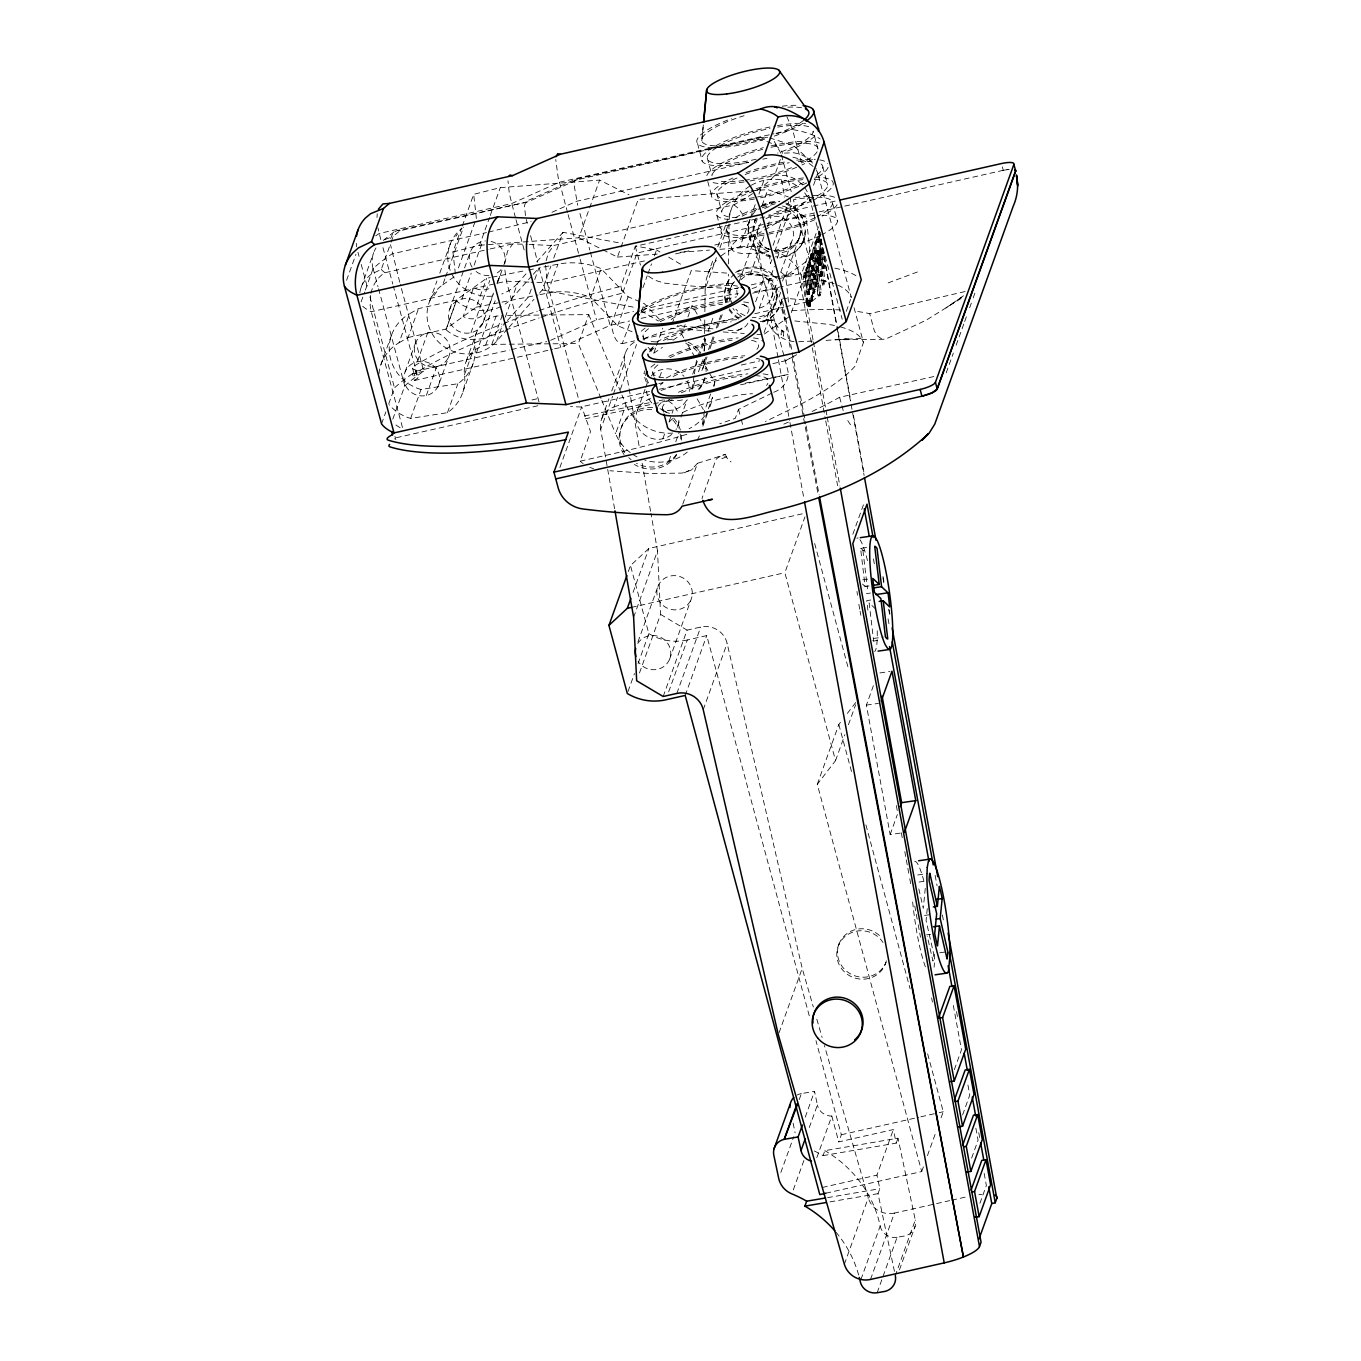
<?xml version="1.0" encoding="UTF-8"?>
<svg xmlns="http://www.w3.org/2000/svg" width="1361" height="1361" viewBox="0 0 1361 1361"><rect width="100%" height="100%" fill="white"/><g stroke="black" fill="none" stroke-linecap="round" stroke-linejoin="round"><path stroke-width="0.75" stroke-dasharray="5 3.75" d="M809.404 293.415L806.631 270.737L807.992 266.994L806.58 267.198L805.219 270.941L807.839 294.571L804.47 273.034L805.882 272.829L809.183 294.401L809.404 293.415L807.396 293.823M820.632 263.966L818.573 250.509L820.411 265.344L820.632 263.966L818.131 263.336L817.263 250.662L818.999 265.548L818.335 264.204M804.47 273.034L803.16 276.674L806.052 298.28C809.404 320.618 809.642 289.502 813.112 296.817L811.7 297.021L811.343 294.844M810.646 301.444L812.262 300.9L812.755 294.639M810.441 259.73L811.854 259.526L811.479 257.28L810.067 257.484L810.441 259.73L811.207 252.908L812.959 252.891L817.91 283.479L816.702 286.865L815.29 287.069L812.959 269.376C810.782 265.293 814.065 263.353 814.252 268.372L812.84 268.576M805.882 272.829L804.572 276.47L807.464 298.076C811.717 320.09 809.166 292.53 812.058 301.24M810.356 259.424L811.905 259.373L812.959 252.891M704.369 351.002L704.76 319.954M704.862 311.686L705.151 288.906L716.396 257.671M726.706 302.159A21.606 20.67 19.8 0 0 728.135 294.98L728.39 274.276M728.526 263.932L729.037 222.541M816.804 242.768L816.43 239.808L817.672 236.372L819.084 236.168L818.216 242.564L816.736 242.751L815.766 240.965L815.052 242.36L815.426 256.021L818.403 274.429L819.832 276.759L820.428 271.128L821.891 270.958L823.813 285.095L822.401 285.3L820.479 271.162M818.216 242.564C812.347 233.497 820.989 294.367 821.891 270.958M820.309 232.748L818.897 232.952L821.449 251.989C824.596 286.882 826.484 252.925 823.15 252.585L820.258 252.959C824.732 242.717 824.068 291.696 820.258 252.959M545.591 265.276L547.258 282.884L579.633 402.924M806.58 267.198L809.948 289.281L807.311 265.14L808.604 261.55L810.016 261.346L814.303 293.483L813.112 296.817M813.487 265.089L815.851 289.212L814.593 292.683L813.18 292.887L814.439 289.417L811.922 265.276M807.992 266.994L811.275 289.076L808.723 264.953L810.016 261.346M785.739 203.027C805.44 209.169 813.18 239.723 794.654 251.598A28.819 27.56 19.8 0 1 775.464 256.804M377.014 217.522L377.218 213.728M802.735 242.496L805.44 230.962M702.004 138.55L703.382 124.242L701.817 140.778M925.259 888.376L923.285 908.365L918.539 887.678M927.266 908.587L926.075 920.58L933.663 953.67A46.818 6.652 81.8 0 1 932.948 961.036L927.249 936.215M504.761 263.575L507.551 251.173L512.842 243.84L527.132 244.419M370.617 295.439L370.158 305.681L371.247 311.72L402.907 429.089M694.093 375.925L691.966 389.892L695.437 380.246M694.399 373.935L696.543 359.967L684.855 339.774M703.909 350.985L705.73 339.008M714.219 386.116L714.797 382.407L702.378 360.971L698.21 372.54M546.135 260.768L548.381 252.874L553.672 245.524L733.885 204.831A206.719 50.289 -15.1 0 0 753.79 192.786M390.624 238.651L393.023 232.697L397.395 230.485L527.966 201.819L577.353 179.754L760.833 137.461L767.672 137.291M370.907 293.432C372.812 285.112 377.456 277.083 384.993 272.71L488.106 249.42M823.83 252.517L821.687 252.823L823.541 251.666M346.596 280.281L355.953 254.269M361.141 287.494L373.68 252.653M361.141 301.819L364.663 292.037M365.36 290.08L373.101 268.559A241.288 58.693 -15.1 0 1 392.087 253.861L486.387 232.595M359.797 292.836A28.717 27.832 -8.1 0 1 366.926 278.035L371.094 274.276L381.284 269.41L390.369 244.18M391.066 242.241L393.159 236.406A212.486 51.684 -15.1 0 1 400.117 230.707L527.966 201.819M380.927 364.561L391.339 335.64M378.953 373.935A43.212 41.323 19.8 0 1 399.045 342.751L409.457 313.83L418.525 308.607L455.918 300.237L486.626 278.273L490.351 277.542M399.045 342.751L408.113 337.528L418.525 308.607M381.539 423.883L385.861 411.89M388.736 403.877L394.503 387.885A252.091 61.313 -15.1 0 1 410.086 375.347L416.262 371.111L509.422 350.066M429.77 300.934L436.915 281.046M439.79 273.102L450.525 243.279M405.119 371.842L415.53 342.921M392.785 419.188L404.761 385.929A241.288 58.693 -15.1 0 1 423.73 371.247L400.27 284.228M455.357 273.85L452.941 251.972L461.532 228.104M462.247 226.13L473.696 194.317L500.287 187.631L599.623 180.077L629.02 194.827M507.687 328.784L496.629 341.203A39.622 37.887 19.8 0 1 437.834 341.305A39.622 37.887 19.8 0 1 442.733 284.823L444.877 278.869M445.591 276.878L463.489 227.168M417.283 361.754L427.694 332.816M458.436 267.879L476.333 218.185L473.696 194.317M449.759 309.117L470.515 251.462M410.631 418.422L421.042 389.501L457.874 383.717A43.212 41.323 19.8 0 0 474.887 345.762A28.819 27.56 19.8 0 1 496.119 316.143L502.243 315.446L491.831 344.367L485.707 345.065A28.819 27.56 19.8 0 0 464.475 374.683A43.212 41.323 19.8 0 1 447.463 412.655L410.631 418.422A43.212 41.323 19.8 0 1 389.025 404.625M452.941 251.972L479.531 245.286L489.552 217.454M490.266 215.463L500.287 187.631M426.316 395.49L436.728 366.568M461.923 299.029L471.229 273.17M474.104 265.225L482.679 241.356M438.48 385.401A17.999 17.217 19.8 0 0 419.12 361.431A17.999 17.217 19.8 0 0 407.79 389.025A17.999 17.217 19.8 0 0 438.48 385.401L448.892 356.463A17.999 17.217 19.8 0 0 429.532 332.509A17.999 17.217 19.8 0 0 418.201 360.104A17.999 17.217 19.8 0 0 448.892 356.463M408.113 337.528L445.506 329.158L476.214 307.195L486.626 278.273M470.957 332.764L489.773 280.485M447.463 412.655L457.874 383.717M466.228 361.226L476.639 332.305M493.448 293.057L489.109 305.732A17.999 17.217 19.8 0 1 465.071 317.453L463.182 316.518L473.594 287.596L475.482 288.532A17.999 17.217 19.8 0 0 491.678 287.443M496.918 283.411L499.691 275.688L499.521 276.793A17.999 17.217 19.8 0 1 495.88 283.973M464.475 374.683L474.887 345.762M483.121 322.659A17.999 17.217 19.8 0 0 463.761 298.705A17.999 17.217 19.8 0 0 452.43 326.3A17.999 17.217 19.8 0 0 483.121 322.659L493.158 294.81M497.326 283.224L502.583 268.593M476.384 353.009L495.2 300.73M462.893 391.968L473.305 363.047M485.707 345.065L496.119 316.143M496.629 341.203L501.801 326.844L506.02 322.115M505.271 317.198L517.384 283.547L527.064 272.676M531.266 289.161L528.493 296.885L507.415 320.533M534.754 279.515L538.905 267.947L557.925 264.204A72.031 68.884 19.8 0 1 601.12 268.661L628.101 296.749L644.297 303.605L661.344 321.349M539.517 293.074L542.273 289.978L550.865 266.11M553.723 258.165L563.029 232.323L621.211 243.279M539.909 294.622L547.513 293.125L557.925 264.204M479.531 245.286L578.867 237.75L588.888 209.917M589.602 207.927L599.623 180.077M632.082 331.761L617.673 325.687L590.708 297.583L601.12 268.661M601.001 398.433L578.34 343.55L588.752 314.612L504.353 315.412M602.753 249.726L617.452 257.093L620.327 249.131M621.041 247.158L638.207 199.438L749.009 191.016M541.083 317.266A266.501 64.818 -15.1 0 1 622.675 293.074L620.854 286.337L635.281 246.273L811.122 206.549M559.898 467.452L581.742 406.769L590.504 431.641L580.211 461.141A28.819 27.56 19.8 0 0 583.137 463.625M617.673 325.687L628.101 296.749M629.531 324.122L622.181 343.67C613.93 342.581 613.13 331.318 611.123 325.143L637.084 253.027L817.076 212.367M642.936 287.715L647.224 275.79M647.938 273.799L651.528 263.864M654.386 255.902L656.529 249.948L635.757 246.035M601.902 418.303L608.928 398.79M611.752 390.981L625.805 351.938M641.524 311.312L644.297 303.605M614.594 508.742L600.694 429.413L612.637 396.221M613.352 394.282L624.597 363.047A21.606 20.67 19.8 0 1 635.281 341.73M600.694 429.413A21.606 20.67 19.8 0 1 614.032 406.973L617.554 397.208M620.361 389.399L636.523 344.503M630.245 452.601A45.372 43.399 19.8 0 1 615.563 433.717L625.992 404.778L621.943 394.979M621.279 427.66L621.994 425.67M648.091 347.327L653.773 353.231L655.849 347.446M656.546 345.524L662.79 328.171M637.424 410.427L645.063 389.212M645.76 387.273L647.836 381.488M671.96 324.275L691.286 270.584L727.114 273.119M659.66 377.082L662.433 369.375M672.946 340.199L681.674 334.279L685.144 324.633M687.917 316.926L692.086 305.34L697.393 314.527M707.941 274.139L713.572 258.522M717.791 246.8L725.515 225.331M726.213 223.374L731.844 207.757M719.901 247.923L728.339 224.497M662.858 438.786L665.631 431.08M669.119 421.434L673.27 409.865M697.921 356.106L704.181 338.753M692.698 374.207L698.329 358.589M699.027 356.633L705.355 339.059M708.162 331.25L713.793 315.633M721.126 255.919A46.955 44.896 19.8 0 1 740.01 246.783L749.843 219.444M750.54 217.488L755.474 203.827M758.979 194.062L763.895 180.401C775.175 178.036 787.526 179.227 797.138 186.015M726.519 284.789L726.876 283.803M677.455 426.673L680.245 418.967M680.942 417.044L687.186 399.675M628.323 571.518L630.483 565.547L648.857 548.483L802.258 513.829M705.644 357.45L704.232 361.363A21.606 20.67 19.8 0 1 700.422 372.812M708.452 349.641L713.368 335.98M716.192 328.171L721.806 312.554M725.328 302.788L728.135 294.98M730.823 287.664L731.538 285.691M754.726 221.299L755.44 219.308A23.766 22.729 19.8 0 0 768.88 249.267M668.829 461.056L670.905 455.272M675.771 441.781L679.241 432.135M702.803 368.525L707.022 356.82M709.83 349.011L714.049 337.29M717.57 327.525L722.487 313.864M719.884 249.318L747.053 247.26L757.788 217.437M762.092 205.494L767.825 189.587L788.393 196.954M757.209 190.421A206.719 50.289 -15.1 0 0 774.528 175.654L781.877 155.239M738.819 282.459L758.877 226.794M703.314 382.492L704.028 380.519M769.492 203.214L769.85 202.228M633.052 592.358L648.857 548.483M750.285 274.344L763.878 236.576M767.451 226.641L771.041 216.688M710.629 393.992L704.369 411.345L702.123 426.112L707.669 410.699M713.402 386.269L714.797 382.407M708.366 408.759L712.535 397.191A45.372 43.399 19.8 0 1 709.796 406.956M633.631 617.282L657.516 550.916L650.932 513.335M702.854 426.231L708.4 410.801M773.082 245.354L788.836 201.615M682.746 504.25L697.495 463.284A262.962 63.967 -15.1 0 0 725.481 454.319A14.41 3.505 -15.1 0 0 715.886 459.814L702.14 498.007A14.41 3.505 -15.1 0 0 702.089 498.602M755.644 301.768L763.368 280.315L779.547 276.691M771.857 259.611L770.428 263.575L769.509 255.29L747.053 247.26M774.715 251.649L791.183 205.919L790.265 197.634M637.952 641.933L658.061 586.081M759.302 308.096L774.341 266.348M777.199 258.386L780.074 250.441M628.016 691.473L634.481 673.525M638.071 663.556L648.84 633.631L630.483 565.547M771.483 297.991L777.199 282.084M780.789 272.149L792.238 240.336M813.538 185.232L817.825 173.357A28.751 27.832 1.5 0 0 815.868 168.22M777.846 287.698L766.855 318.253A14.41 3.505 -15.1 0 0 773.831 320.022A14.035 11.211 54.8 0 0 778.169 327.355M639.483 672.963L660.561 614.389L657.516 550.916M756.92 334.33L763.249 334.772L779.002 291.033M782.575 281.098L784.004 277.117L810.782 258.488L806.341 218.304L791.183 205.919M774.902 305.476L775.617 303.486M798.805 239.094L799.519 237.12M788.478 302.091L785.586 275.96L806.341 218.304M771.891 393.142L738.513 409.389L735.297 418.337A262.962 63.967 -15.1 0 1 719.748 423.764M780.67 292.326L778.73 297.685L784.736 319.954L786.029 316.381M813.027 339.757L801.136 274.99L818.471 226.828M813.18 292.887L808.893 260.751L810.067 257.484M812.517 250.696L813.81 247.073L815.222 246.868L821.278 292.139L819.968 295.762L818.556 295.966L812.517 250.696L813.929 250.492L815.222 246.868M820.173 250.985L820.887 252.312L818.897 232.952M810.782 258.488L790.026 316.143L763.249 334.772M814.593 292.683L810.305 260.546L811.479 257.28M669.578 659.268L691.116 599.435A17.829 17.047 19.8 0 0 671.909 575.754A17.829 17.047 19.8 0 0 660.748 603.093A17.829 17.047 19.8 0 0 691.116 599.435M663.181 696.492L687.084 630.126L700.711 627.047A21.606 20.67 19.8 0 1 727.131 643.328L802.207 968.386L813.317 1006.97M668.659 691.83L687.322 639.976L706.733 635.587L809.897 1018.147M811.7 297.021L812.891 293.687L808.604 261.55M815.29 287.069L816.498 283.683L811.309 252.908M818.556 295.966L819.866 292.343L813.81 247.073M822.401 285.3L823.711 281.642L817.672 236.372M676.825 693.429L700.711 627.047M823.813 285.095L825.123 281.438L819.084 236.168M685.195 695.437L706.733 635.587M846.304 311.346L850.574 299.454M703.229 709.693L727.131 643.328M854.062 307.722L863.452 342.564L854.895 366.33A235.521 57.298 -15.1 0 1 797.682 405.833L765.409 421.502M825.906 1193.206L921.703 1171.566L817.28 784.327L835.535 760.612L784.855 572.726L804.963 516.874M852.837 534.227L863.486 504.659M946.235 372.778L953.329 353.077M956.154 345.201L963.962 323.544M964.677 321.57L966.803 315.667M969.627 307.79L972.469 299.913M973.183 297.94L976.007 290.063M817.28 784.327L838.818 724.494L842.476 719.748M835.535 760.612L844.858 734.685M848.447 724.698L855.627 704.76M900.25 833.119L890.162 834.565L866.396 705.117L873.575 685.178M779.019 1032.812L802.207 968.386M838.478 945.521L839.193 943.547M890.162 834.565L897.341 814.627M799.247 1099.552L801.391 1093.598L814.524 1091.369L817.4 1104.996L808.128 1130.753M780.857 1172.45L793.701 1136.775M805.253 1117.126L814.524 1091.369M793.293 1189.922L803.994 1160.201M885.228 964.405L885.943 962.431A25.213 24.107 19.8 0 1 849.91 973.557A25.213 24.107 19.8 0 1 843.157 937.117A25.213 24.107 19.8 0 1 881.299 937.389M816.821 1157.65L831.809 1116.054A13.899 13.287 19.8 0 1 817.4 1104.996M814.32 1150.998A115.243 110.207 19.8 0 1 823.082 1155.608L824.868 1150.657L898.005 1138.187L915.29 1220.034L895.317 1275.512M823.082 1155.608L896.236 1143.138L893.36 1129.562L838.767 1141.896L841.336 1134.751L815.971 1040.655M844.364 1264.25L868.267 1197.884L824.426 1045.554M894.449 1271.412L878.032 1193.665L879.818 1188.714L876.96 1175.121L893.36 1129.562M896.236 1143.138L898.005 1138.187M860.935 1279.51L880.193 1226.023A115.243 110.207 19.8 0 0 824.868 1150.657M870.513 1279.459L894.415 1213.076L949.672 1200.64M954.316 1069.695L961.478 1049.807L952.836 1002.768M877.13 1292.746L897.103 1237.268L904.895 1235.924A14.41 13.78 19.8 0 0 915.29 1220.034M921.703 1171.566L923.864 1165.594M927.453 1155.608L936.079 1131.689M941.097 1117.721L943.258 1111.733L927.232 1052.308M899.434 1269.864L915.136 1226.261M962.618 1114.897L969.781 1095.01L967.858 1084.581M971.635 1158.109L978.083 1140.212L975.769 1127.691M979.937 1203.328L986.368 1185.431L984.071 1172.893M821.585 250.781L821.687 252.823M801.187 245.048L803.245 241.543M697.495 463.284L691.048 470.191L682.065 473.084L650.218 473.543L609.881 470.77M747.904 323.238C743.991 330.57 734.617 331.523 727.301 330.008M434.074 295.524L436.796 291.594M455.884 236.338L457.551 233.939M776.28 312.111L780.448 305L782.031 298.62L805.746 423.9M847.342 713.419L857.073 700.779M536.744 261.822L563.029 232.323M531.879 275.841L512.212 297.923A39.622 37.887 19.8 0 1 505.101 304.098M533.291 274.259L538.905 267.947M509.082 327.235L533.971 299.284M762.704 321.979A28.819 27.56 19.8 0 0 770.751 317.964L775.532 313.523L781.418 301.836L790.571 349.811M383.275 240.421L394.996 231.132M423.73 371.247L412.536 373.765L414.356 380.519L418.082 377.848L393.346 286.116M442.733 284.823L455.578 275.841M963.486 295.779L946.065 307.858L963.146 296.103M375.704 235.861L379.158 233.497L511.651 203.572L559.388 182.221L773.933 133.769M671.16 319.563L692.086 305.34M653.773 353.231L662.484 347.31M961.121 298.45L926.16 320.209L885.313 339.246L835.076 339.808L862.619 338.396M772.861 363.608L785.263 360.801L795.556 355.289M785.263 360.801L796.661 354.728M384.857 239.587L393.159 236.406M737.832 330.264L745.352 326.504M773.746 392.24C782.677 389.229 790.129 379.838 787.764 370.141L752.055 236.627L746.713 221.877M684.175 472.845L692.987 468.779M488.429 232.119L531.062 221.639M551.954 212.299L576.656 201.258L748.346 162.469M550.661 340.318L596.492 319.835L633.631 311.448M554.556 348.841L560.732 347.446L610.119 325.364L629.633 320.958M785.858 306.684L812.789 300.611L816.464 297.719L817.621 294.35L817.144 288.515L793.412 199.778A54.746 13.321 -15.1 0 1 813.674 197.294M823.099 252.619L820.564 234.653M726.485 456.939L721.738 458.708L725.923 455.663L726.485 456.939A14.137 13.253 -65.2 0 0 731.078 461.923M888.138 282.901L918.335 271.639M643.821 338.532L683.086 324.718M614.032 406.973L649.367 394.554M661.14 390.42L688.632 380.757M965.051 291.543L869.696 313.676A262.962 63.967 -15.1 0 0 856.971 311.448M812.058 411.464A262.962 63.967 -15.1 0 0 839.618 397.259L934.514 376.419M776.008 133.293L792.51 129.567A252.091 61.313 -15.1 0 1 820.105 138.907M760.833 137.461L575.329 179.329L525.941 201.411L524.461 205.851L525.482 215.65M762.823 159.203L766.958 158.267M490.164 248.961L512.842 243.84M813.18 206.089L838.019 200.475M819.152 211.891L1003.261 170.312A14.41 3.505 -15.1 0 1 1009.233 169.325M644.485 260.921L547.258 282.884L530.943 282.203M675.515 253.912L692.068 250.169M714.814 245.031L752.055 236.627A235.521 57.298 -15.1 0 0 809.268 197.124A28.751 26.914 32.7 0 0 790.979 177.168L785.586 175.603L774.528 175.654M641.882 309.576L738.836 287.681M751.221 284.891L775.974 279.294M778.033 278.835L827.556 267.641M640.776 312.86L666.192 307.127A262.962 63.967 -15.1 0 1 738.223 293.687M641.116 318.372L736.522 296.817M752.667 293.176L814.644 279.175L826.348 281.302A235.521 57.298 -15.1 0 1 834.055 283.615M511.481 349.59L546.68 341.645M414.356 380.519L515.377 357.688M517.435 357.228L552.498 349.318M622.181 343.67L634.6 340.862M642.902 338.991L744.416 316.058M754.777 313.711L783.783 307.161M531.947 399.947L538.088 398.552M537.85 405.765L393.533 438.361L394.503 438.922M658.792 383.666L662.926 382.73M741.32 365.02L759.88 360.835M649.571 391.458L580.739 407.007L570.531 406.582M659.234 389.263L756.342 367.334M580.211 461.141L613.437 453.638A262.962 63.967 -15.1 0 0 687.696 434.04M631.453 607.38L784.855 572.726M841.336 1134.751L918.794 1117.262M920.836 1116.803L937.134 1113.111M939.175 1112.652L943.258 1111.733M822.367 1187.455L876.96 1175.121M951.73 1200.181L968.096 1196.506M649.826 250.152L653.28 249.369M781.571 276.232L793.701 273.51A14.41 3.505 -15.1 0 0 782.762 277.916M585.145 418.848L672.164 399.794M740.554 384.84L788.206 374.411L744.501 383.326M752.055 288.498L752.463 288.413A17.285 16.536 19.8 0 0 763.368 280.315M1003.023 170.363L1009.096 169.376M740.01 246.783L757.567 246.12L771.976 249.778M584.226 416.024L650.83 402.431M659.166 400.729L663.317 399.896M492.223 277.168L526.52 270.397M528.595 269.988L534.788 268.763M476.214 307.195L538.003 294.997M801.391 1093.598L800.625 1093.751A14.41 13.78 19.8 0 0 797.189 1095.01M812.789 300.611L782.864 298.11M827.573 1197.629L879.818 1188.714M829.972 1201.865L878.032 1193.665M784.412 153.112L793.82 152.755L799.315 154.031A28.751 27.832 1.5 0 1 812.908 163.541M818.573 233.888L819.985 233.684M816.43 239.808L817.842 239.604M815.579 241.067L817.178 240.761M815.375 241.322L817.383 240.88M816.209 241.441L817.621 241.237M815.205 241.765L816.617 241.56M816.464 241.986L817.876 241.782M815.052 242.36L816.464 242.156M816.787 242.445L818.199 242.241M814.933 243.109L816.345 242.904M814.865 244.027L816.277 243.823M814.831 245.984L816.243 245.78M814.865 248.195L816.277 247.991M814.984 250.645L816.396 250.441M817.093 250.883L818.778 250.543M817.042 251.173L818.897 250.73M817.621 251.258L819.033 251.053M816.991 251.666L818.403 251.462M820.105 251.173L821.704 250.917M817.757 251.683L819.169 251.479M820.904 251.377L822.316 251.173L820.496 237.58M816.957 252.278L819.305 251.989M820.105 251.615L822.129 251.87M811.683 253.299L813.095 253.095M811.819 253.554L813.232 253.35M818.029 252.755L819.441 252.551M820.156 252.261L823.677 251.938M811.922 253.758L813.334 253.571M815.171 253.248L816.583 253.044M816.94 252.976L818.352 252.772M822.35 252.414L823.762 252.21M810.663 254.388L813.436 253.826M812.126 254.32L813.538 254.116M816.957 253.758L819.56 253.163M812.228 254.677L813.64 254.473M822.503 253.197L823.915 252.993M810.578 255.222L811.99 255.017M812.33 255.051L813.742 254.847M817.008 254.609L819.747 254.184M822.571 253.605L823.966 253.401M822.605 253.963L824.017 253.758M810.527 256.174L811.939 255.97M812.619 256.242L814.031 256.038M818.488 255.392L819.9 255.188M815.426 256.021L816.838 255.817M810.475 257.212L811.888 257.008M817.093 256.055L818.505 255.851M818.641 256.395L820.054 256.191M812.908 257.535L814.32 257.331M810.475 258.352L811.888 258.148M817.246 257.62L820.173 257.195M813.112 258.641L814.524 258.437M815.698 258.59L817.11 258.386M818.863 258.369L820.275 258.165M817.451 259.219L818.863 259.015M808.893 260.751L810.305 260.546M813.402 260.342L814.814 260.138M818.982 259.526L820.394 259.322M821.602 259.611L823.014 259.407M820.496 260.427L817.689 260.853M816.005 261.244L817.417 261.04M813.623 261.788L815.035 261.584M819.152 261.686L820.564 261.482M817.961 262.452L819.373 262.248M818.029 262.86L820.615 262.469M818.131 263.336L820.632 262.945M807.311 265.14L808.723 264.953M816.362 263.915L817.774 263.711M818.233 263.796L820.632 263.405M819.22 263.881L820.632 263.677M811.888 265.429L813.572 265.259M818.437 264.578L819.849 264.374M812.262 265.718L813.674 265.514M818.539 264.902L820.615 264.459M811.768 266.075L813.18 265.871M818.641 265.157L820.564 264.851M812.432 266.348L813.844 266.144M818.744 265.361L820.496 265.157M818.999 265.548L820.411 265.344M811.734 267.028L813.146 266.824M812.585 267.045L813.997 266.841M816.77 266.569L818.182 266.365M812.67 267.522L814.082 267.317M822.861 265.854L824.766 265.82M822.946 266.212L824.358 266.007M811.768 268.202L813.18 267.998M823.031 266.518L824.783 266.144M823.099 266.739L824.783 266.416M823.252 266.96L824.664 266.756M811.854 269.563L814.354 269.172L816.702 286.865M805.219 270.941L806.631 270.737M817.263 269.512L818.676 269.308M812.007 271.043L813.419 270.839M817.621 271.332L819.033 271.128M820.547 271.485L821.959 271.281M820.411 272.319L821.806 272.115M817.995 272.983L819.407 272.778M820.36 273.391L821.772 273.187M803.16 276.674L804.572 276.47M818.403 274.429L819.815 274.224M820.309 274.344L821.721 274.139M820.224 275.211L821.636 275.007M818.795 275.602L820.207 275.398M820.105 275.96L821.517 275.756M819.169 276.47L821.398 276.249M819.407 276.759L821.244 276.555M823.711 281.642L825.123 281.438M809.931 284.789L811.343 284.585M816.498 283.683L817.91 283.479M810.033 285.708L811.445 285.504M809.166 286.627L810.578 286.422M810.101 286.576L811.513 286.371M809.234 287.035L810.646 286.831M809.302 287.426L811.547 287.171M809.387 287.869L810.799 287.664M809.472 288.277L811.547 287.886M809.574 288.634L810.986 288.43M810.118 288.685L811.53 288.481M809.676 288.94L811.496 288.77M807.719 289.655L809.132 289.451M809.863 289.281L811.445 288.974M814.439 289.417L815.851 289.212M807.856 290.778L809.268 290.574M806.954 291.611L808.366 291.424M807.039 292.156L809.37 291.645M807.192 292.972L809.421 292.598M807.294 293.415L808.706 293.21M807.498 294.163L809.353 294.027M819.866 292.343L821.278 292.139M807.685 294.571L809.319 294.231M812.891 293.687L814.303 293.483M811.411 295.133L812.823 294.929M811.292 295.609L812.704 295.405M811.292 296.222L812.704 296.017M811.292 296.817L812.704 296.613M806.052 298.28L807.464 298.076M811.275 297.396L812.687 297.191M806.12 298.825L807.532 298.62M811.258 297.94L812.67 297.736M806.205 299.352L807.617 299.148M809.251 298.825L810.765 298.705M811.224 298.774L812.636 298.569M806.29 299.896L807.702 299.692M811.173 299.522L812.585 299.318M806.375 300.424L807.788 300.22M809.268 299.947L811.122 299.862M811.088 300.152L812.5 299.947M806.478 300.951L807.89 300.747M809.268 300.934L810.68 300.73M810.986 300.696L812.398 300.492M810.067 300.9L811.462 300.696M806.665 301.904L808.077 301.7M810.373 301.376L812.262 300.9M809.268 301.887L810.68 301.683M806.852 302.822L808.264 302.618M809.234 302.788L810.646 302.584M807.056 303.656L808.468 303.452M809.2 303.639L810.612 303.435M807.26 304.422L808.672 304.218M809.132 304.728L810.544 304.524M807.464 305.085L808.876 304.881M807.668 305.647L810.424 305.391M807.873 306.106L809.285 305.902M808.06 306.446L810.254 306.021M808.383 306.735L810.05 306.412M856.818 538.156L858.23 537.952M869.135 585.945L865.103 586.523L860.577 548.347L866.634 547.462M860.577 548.347A46.818 6.652 81.8 0 1 862.942 550.593L866.974 550.014M862.738 579.854L868.777 578.969M866.413 593.634L870.445 593.056M870.802 600.014L866.77 600.609L868.199 612.654M873.303 638.496L883.391 637.033M872.775 640.657A46.818 6.652 81.8 0 0 873.66 641.031L879.699 640.163M879.904 672.929L889.992 671.466M866.396 705.117L878.491 703.382M917.705 874.987L927.794 873.524M918.998 882.064L927.062 880.89M924.578 915.443L930.618 914.575M926.637 934.854L930.669 934.275M939.719 952.785L945.759 951.917M751.102 190.863L767.825 189.587M617.452 257.093L657.176 254.082M680.16 252.329L709.438 250.118M798.669 341.73L813.453 341.016M826.11 340.386L849.366 338.787L844.671 338.889M491.831 344.367L550.899 343.806M553.008 343.789L578.34 343.55M529.174 244.504L553.672 245.524M528.902 282.118L506.445 281.183L371.247 311.72A241.288 58.693 -15.1 0 1 361.992 305.544M416.262 371.111L415.513 371.06A14.41 3.505 -15.1 0 0 414.067 369.426A14.41 3.505 -15.1 0 1 415.309 365.309A266.501 64.818 -15.1 0 1 501.937 324.122M503.757 330.876A266.501 64.818 -15.1 0 0 417.129 372.046A14.41 3.505 -15.1 0 0 415.888 376.163A14.41 3.505 -15.1 0 1 417.334 377.814L418.082 377.848M737.645 273.85L779.785 276.827M670.531 328.256L710.561 331.063M723.201 331.965L744.28 333.445M397.395 230.485L400.117 230.707M712.96 328.852L677.387 325.721M794.824 320.958L827.08 324.207A235.521 57.298 -15.1 0 1 834.905 325.568M793.973 341.526C781.316 340.675 770.564 330.995 766.889 319.086M826.348 281.302L814.644 279.175M542.273 289.978L635.774 307.603M769.594 137.869L793.395 145.474L809.046 159.543M737.73 271.86A28.819 27.56 19.8 0 1 761.837 269.41L773.184 275.688L777.454 280.298M773.95 250.424C785.45 255.051 796.593 263.013 801.136 274.99M577.353 179.754L574.58 180.094L573.849 183.786L577.762 205.324M578.867 237.75L600.916 248.808M881.469 338.753L877.675 336.082L874.647 331.472A11.773 11.228 22.3 0 1 874.051 329.787L869.696 313.676M660.561 614.389L687.084 630.126M656.529 249.948L660 252.006M668.693 257.178L682.593 265.429M640.98 310.699L658.367 321.026M733.885 204.831L738.479 208.403L743.463 215.48M648.585 276.164L654.369 280.043L664.338 283.105A720.275 688.802 19.8 0 0 737.866 288.651M781.044 272.251L785.586 275.96M862.551 584.09L865.103 586.523M875.531 608.945L869.135 602.855L873.66 641.031M500.984 306.497A39.622 37.887 19.8 0 1 456.394 300.815L445.983 329.736A39.622 37.887 19.8 0 0 501.801 326.844M804.657 192.837L811.445 202.551M456.394 300.815L445.983 329.736M774.273 141.425L780.823 153.215M850.489 424.785L845.879 417.742M698.448 316.347L706.954 331.029M681.674 334.279L683.783 337.936M697.138 398.824L703.348 409.559M778.101 327.44L773.831 320.022A262.962 63.967 -15.1 0 0 760.187 321.587M786.862 116.638L792.51 129.567L802.327 165.991M800.829 215.412L801.935 217.624M588.752 314.612L621.126 393.023M601.8 400.389L615.563 433.717M816.821 1019.168L822.095 1037.439M539.364 268.321L560.732 347.446M1002.359 166.927L1003.261 170.312M817.995 149.098L813.146 131.115A54.746 13.321 -15.1 0 1 777.624 153.078M822.844 167.097L827.692 185.079M832.541 203.061L837.406 221.06M809.268 197.124L842.187 319.206M839.618 397.259L843.956 413.37M814.661 543.515L848.805 670.139M707.21 157.859L712.058 175.841M716.907 193.823L721.772 211.823M726.621 229.805L731.469 247.787M697.53 143.517L702.378 161.5M707.771 181.489L712.075 197.481M716.924 215.463L721.772 233.446M838.818 724.494L852.088 773.66M865.902 824.885L910.101 988.801M738.513 409.389L740.707 417.487M741.252 419.511L743.429 427.609M635.281 246.273L639.483 261.907A28.819 27.56 19.8 0 0 640.572 265.123M643.004 336.184L644.093 340.182M652.719 372.148L653.79 376.146M662.416 408.13L663.487 412.128M831.809 1116.054L838.767 1141.896M579.956 213.456L589.823 250.084M590.368 252.125L610.119 325.364M567.571 212.588L558.129 177.219L555.73 159.509M568.115 214.613L579.582 257.11M580.126 259.134L596.492 319.835M530.569 235.623L537.731 262.248M515.462 217.743L509.32 193.585L507.993 180.86M516.006 219.767L524.189 250.118M538.99 401.92L506.445 281.183L504.625 268.219M399.726 282.203L390.539 244.759M380.791 239.57L377.967 227.968M382.968 247.668L392.802 284.092M415.445 370.192L417.334 377.814M412.57 368.202L414.39 374.955M373.101 268.559L378.018 286.763M378.562 288.787L404.761 385.929M357.943 252.295L359.032 256.344M361.209 264.442L367.759 288.719M369.937 296.817L394.503 387.885M394.911 436.303L395.83 439.671M781.452 155.001L791.234 191.629M526.299 219.478L527.268 223.323M793.089 1123.165L795.13 1132.828M806.137 425.993L819.169 494.894M792.153 358.147L803.279 416.551M803.67 418.627L818.386 495.795M819.696 231.557L837.73 329.804M838.121 331.88L850.778 400.866M853.466 415.496L864.201 474.019M883 576.418L884.157 582.695M889.141 609.864L889.907 614.049M819.237 231.013L836.505 325.041M836.879 327.133L850.693 402.346M851.067 404.438L864.116 475.482M882.915 577.864L884.055 584.124M888.665 609.201L889.805 615.461M888.07 618.847L889.209 625.107M935.143 875.361L937.066 885.79M942.424 914.983L943.956 923.319M873.439 558.895L874.579 565.155M956.545 1011.614L957.685 1017.875M978.746 1132.624L979.903 1138.885M813.419 341.849L826.842 414.969M827.216 417.061L839.873 486.013M781.469 179.737L784.668 197.209M794.654 251.598L811.922 345.66M812.296 347.753L825.344 418.831M825.736 420.923L837.627 485.724M896.338 805.576L897.494 811.854M901.339 832.762L902.479 839.022M904.793 851.578L905.933 857.838M906.324 859.931L907.464 866.208M907.855 868.301L909.386 876.654M909.777 878.747L910.917 885.024M914.762 905.916L915.919 912.193M916.293 914.286L917.824 922.639M918.216 924.731L919.373 931.009M919.747 933.102L920.512 937.287M931.639 997.902L932.421 1002.087M757.567 246.12L761.837 269.41M770.751 317.964L778.05 357.688M778.424 359.78L789.55 420.413M789.941 422.488L804.147 499.844M624.597 363.047L639.585 448.62M642.154 463.233L650.575 511.243M813.929 250.492L819.968 295.762M862.942 550.593L867.467 588.769M642.12 311.567A55.393 13.474 -15.1 0 1 688.207 291.662A55.393 13.474 -15.1 0 1 737.492 286.116M755.219 375.636A54.746 13.321 -15.1 0 1 766.532 385.418M669.493 413.234A54.746 13.321 -15.1 0 1 669.527 399.454M681.351 392.802A54.746 13.321 -15.1 0 1 741.898 376.146M669.085 422.097A54.746 13.321 -15.1 0 1 672.759 418.644M682.814 412.468A54.746 13.321 -15.1 0 1 752.514 393.686M643.685 307.892A60.496 14.716 -15.1 0 1 734.906 283.666M641.286 331.216A60.496 14.716 -15.1 0 1 645.216 328.052M659.03 320.345A60.496 14.716 -15.1 0 1 728.492 301.955M743.701 301.938A60.496 14.716 -15.1 0 1 749.401 303.095M666.261 378.001A60.496 14.716 -15.1 0 1 744.841 355.782M657.89 406.412A60.496 14.716 -15.1 0 1 664.627 399.998M678.441 392.291A60.496 14.716 -15.1 0 1 747.904 373.901M763.113 373.901A60.496 14.716 -15.1 0 1 768.812 375.041M660.374 385.01A54.746 13.321 -15.1 0 1 663.045 382.662M673.1 376.487A54.746 13.321 -15.1 0 1 742.8 357.705M756.427 358.317A54.746 13.321 -15.1 0 1 760.323 359.508M751.561 340.318A54.746 13.321 -15.1 0 1 756.835 349.437M663.641 377.78A54.746 13.321 -15.1 0 1 659.83 363.472M669.918 357.671A54.746 13.321 -15.1 0 1 732.201 340.182M656.546 342.036A60.496 14.716 -15.1 0 1 739.125 319.614M650.983 367.181A60.496 14.716 -15.1 0 1 654.913 364.033M668.744 356.327A60.496 14.716 -15.1 0 1 738.206 337.919M753.399 337.919A60.496 14.716 -15.1 0 1 763.487 341.764M741.864 304.354A54.746 13.321 -15.1 0 1 747.121 313.455M656.138 341.934A54.746 13.321 -15.1 0 1 650.082 341.271M644.808 339.28A54.746 13.321 -15.1 0 1 648.499 328.699M660.221 321.689A54.746 13.321 -15.1 0 1 722.504 304.201M649.673 350.151A54.746 13.321 -15.1 0 1 653.348 346.698M663.402 340.522A54.746 13.321 -15.1 0 1 731.231 321.842M804.334 119.751A55.393 13.474 -15.1 0 1 776.587 133.905M766.583 137.274A55.393 13.474 -15.1 0 1 702.922 142.667A55.393 13.474 -15.1 0 1 744.076 115.719M787.866 107.213A55.393 13.474 -15.1 0 1 801.68 107.791M817.059 197.243A54.746 13.321 -15.1 0 1 817.008 216.722M815.341 217.556A54.746 13.321 -15.1 0 1 765.835 233.207M763.946 233.531A54.746 13.321 -15.1 0 1 728.424 225.79M742.153 216.161A54.746 13.321 -15.1 0 1 760.272 208.505M762.143 207.842A54.746 13.321 -15.1 0 1 775.685 203.708M821.908 215.225A54.746 13.321 -15.1 0 1 821.857 234.704M820.19 235.538A54.746 13.321 -15.1 0 1 770.683 251.19M768.795 251.53A54.746 13.321 -15.1 0 1 731.503 248.297A54.746 13.321 -15.1 0 1 765.12 226.487M766.992 225.841A54.746 13.321 -15.1 0 1 818.522 215.276M802.769 123.426A60.496 14.716 -15.1 0 1 773.916 136.219M764.61 139.162A60.496 14.716 -15.1 0 1 699.231 145.015A60.496 14.716 -15.1 0 1 731.401 118.662M782.184 106.192A60.496 14.716 -15.1 0 1 799.094 105.341M814.882 136.083A60.496 14.716 -15.1 0 1 784.106 152.33M748.516 162.333A60.496 14.716 -15.1 0 1 703.229 155.358A60.496 14.716 -15.1 0 1 775.583 125.927M777.437 125.586A60.496 14.716 -15.1 0 1 805.593 123.409M814.933 177.236A60.496 14.716 -15.1 0 1 813.606 199.999M811.666 200.918A60.496 14.716 -15.1 0 1 768.744 215.089M729.309 219.512A60.496 14.716 -15.1 0 1 748.839 191.357M756.138 188.72A60.496 14.716 -15.1 0 1 803.517 177.934M837.066 204.779A60.496 14.716 -15.1 0 1 822.129 216.127M814.814 219.682A60.496 14.716 -15.1 0 1 766.039 234.653M764.167 235.011A60.496 14.716 -15.1 0 1 723.269 226.504M735.314 217.675A60.496 14.716 -15.1 0 1 761.003 206.702M762.823 206.089A60.496 14.716 -15.1 0 1 779.853 201.156M794.994 197.872A60.496 14.716 -15.1 0 1 837.389 199.421M814.576 179.312A54.746 13.321 -15.1 0 1 822.963 191.952A54.746 13.321 -15.1 0 1 774.698 212.214M737.254 217.641A54.746 13.321 -15.1 0 1 753.586 191.169M755.423 190.506A54.746 13.321 -15.1 0 1 805.134 179.499M821.057 163.983A54.746 13.321 -15.1 0 1 815.732 175.773M803.909 182.408A54.746 13.321 -15.1 0 1 756.138 197.226M754.249 197.566A54.746 13.321 -15.1 0 1 717.74 196.052A54.746 13.321 -15.1 0 1 737.662 177.679M745.147 174.531A54.746 13.321 -15.1 0 1 789.261 162.759M798.363 161.67A54.746 13.321 -15.1 0 1 815.766 161.993M812.466 159.407A60.496 14.716 -15.1 0 1 801.969 164.936M796.661 167.284A60.496 14.716 -15.1 0 1 745.964 181.676M744.161 181.949A60.496 14.716 -15.1 0 1 711.599 182.187M706.801 175.62A60.496 14.716 -15.1 0 1 763.368 147.686M771.024 145.831A60.496 14.716 -15.1 0 1 822.827 145.457M828.117 167.301A60.496 14.716 -15.1 0 1 814.15 179.227M806.818 182.935A60.496 14.716 -15.1 0 1 756.342 198.672M754.47 199.029A60.496 14.716 -15.1 0 1 712.603 198.077A60.496 14.716 -15.1 0 1 732.933 178.002M745.947 172.626A60.496 14.716 -15.1 0 1 787.134 161.568M796.729 160.156A60.496 14.716 -15.1 0 1 815.29 159.39M819.73 159.9A60.496 14.716 -15.1 0 1 827.675 163.456M756.189 159.22A54.746 13.321 -15.1 0 1 707.669 155.937A54.746 13.321 -15.1 0 1 770.071 128.461M777.692 127.066A54.746 13.321 -15.1 0 1 811.343 128.002M770.989 147.294A54.746 13.321 -15.1 0 1 815.035 145.304A54.746 13.321 -15.1 0 1 802.446 162.759M791.473 167.709A54.746 13.321 -15.1 0 1 745.641 180.179M743.804 180.452A54.746 13.321 -15.1 0 1 719.135 180.945M712.262 174.599A54.746 13.321 -15.1 0 1 763.096 149.217M501.052 269.597A17.999 17.217 19.8 0 1 494.366 274.293M488.956 275.5A17.999 17.217 19.8 0 1 475.823 271.298M472.097 267.147A17.999 17.217 19.8 0 1 485.452 240.965M491.049 241.441A17.999 17.217 19.8 0 1 503.876 265.004M740.945 279.856A17.999 17.217 19.8 0 1 770.598 283.513A17.999 17.217 19.8 0 1 756.546 308.488M748.261 307.161A17.999 17.217 19.8 0 1 741.388 302.346M737.458 295.099A17.999 17.217 19.8 0 1 737.288 287.018M765.903 218.713A17.999 17.217 19.8 0 1 792.885 229.686A17.999 17.217 19.8 0 1 774.494 250.815M769.016 249.488A17.999 17.217 19.8 0 1 761.701 222.2M517.384 283.547A39.622 37.887 19.8 0 1 501.767 294.01M491.814 296.171A39.622 37.887 19.8 0 1 450.95 272.217A39.622 37.887 19.8 0 1 462.06 228.206M678.901 420.379A21.606 20.67 19.8 0 1 675.992 429.566M671.722 434.465A21.606 20.67 19.8 0 1 638.479 427.813A21.606 20.67 19.8 0 1 652.021 398.297M668.319 400.934A21.606 20.67 19.8 0 1 678.254 413.897M686.403 400.644A21.606 20.67 19.8 0 1 660.017 408.742M651.783 402.958A21.606 20.67 19.8 0 1 646.458 391.049M651.239 375.976A21.606 20.67 19.8 0 1 683.937 376.282M687.56 381.846A21.606 20.67 19.8 0 1 689.329 391.441M699.384 435.877A45.372 43.399 19.8 0 1 696.611 441.321M687.305 452.073A45.372 43.399 19.8 0 1 644.706 460.035M637.135 456.939A45.372 43.399 19.8 0 1 632.899 454.489M704.76 415.768A45.372 43.399 19.8 0 1 689.057 428.715M672.844 433.104A45.372 43.399 19.8 0 1 625.992 404.778M421.042 389.501A43.212 41.323 19.8 0 1 389.671 354.626A43.212 41.323 19.8 0 1 409.457 313.83M547.513 293.125A72.031 68.884 19.8 0 1 590.708 297.583M737.849 277.1A23.766 22.729 19.8 0 1 775.923 287.698A23.766 22.729 19.8 0 1 752.225 317.351M744.994 315.633A23.766 22.729 19.8 0 1 735.927 309.304M731.929 303.18A23.766 22.729 19.8 0 1 733.154 282.51M740.095 276.998A23.766 22.729 19.8 0 1 774.528 287.988A23.766 22.729 19.8 0 1 758.877 318.831M740.928 315.973A23.766 22.729 19.8 0 1 732.967 308.369M729.989 301.734A23.766 22.729 19.8 0 1 734.566 281.608M782.014 298.978A28.819 27.56 19.8 0 1 760.85 321.57M739.125 318.1A28.819 27.56 19.8 0 1 729.462 308.879M725.855 300.849A28.819 27.56 19.8 0 1 731.401 276.436M735.655 272.489A28.819 27.56 19.8 0 1 776.45 278.529M738.768 319.086A28.819 27.56 19.8 0 1 729.105 309.883M725.498 301.836A28.819 27.56 19.8 0 1 734.157 274.378M676.604 454.999A30.98 29.619 19.8 0 1 634.447 464.526M624.053 454.625A30.98 29.619 19.8 0 1 623.372 423.509A30.98 29.619 19.8 0 1 651.766 409.593M672.997 420.09A30.98 29.619 19.8 0 1 678.203 428.069M680.177 434.04A30.98 29.619 19.8 0 1 680.806 440.266M676.468 454.319A30.98 29.619 19.8 0 1 636.574 463.335M631.181 459.763A30.98 29.619 19.8 0 1 628.799 457.602M624.767 452.635A30.98 29.619 19.8 0 1 625.397 419.596A30.98 29.619 19.8 0 1 657.261 408.368M661.905 409.848A30.98 29.619 19.8 0 1 668.949 413.795M673.712 418.099A30.98 29.619 19.8 0 1 680.517 430.535M681.368 435.163A30.98 29.619 19.8 0 1 680.823 444.435M782.524 206.038A23.766 22.729 19.8 0 1 800.914 231.965A23.766 22.729 19.8 0 1 776.11 250.985M764.695 208.641A23.766 22.729 19.8 0 1 771.483 205.953M778.118 207.433A23.766 22.729 19.8 0 1 800.37 232.153A23.766 22.729 19.8 0 1 775.396 252.959M768.165 251.241A23.766 22.729 19.8 0 1 756.342 218.1M805.185 234.585A28.819 27.56 19.8 0 1 779.615 257.824M770.666 257.076A28.819 27.56 19.8 0 1 750.047 219.41M752.004 215.548A28.819 27.56 19.8 0 1 756.597 209.951M761.275 206.464A28.819 27.56 19.8 0 1 773.643 202.585M786.148 204.286A28.819 27.56 19.8 0 1 803.67 221.384M771.006 256.089A28.819 27.56 19.8 0 1 749.894 219.767M754.93 211.057A28.819 27.56 19.8 0 1 756.954 208.965M761.633 205.477A28.819 27.56 19.8 0 1 779.428 201.666M705.049 377.592A30.98 29.619 19.8 0 1 695.811 391.696M648.551 382.934A30.98 29.619 19.8 0 1 645.948 377.15M645.505 375.653A30.98 29.619 19.8 0 1 644.655 371.026M649.554 351.87A30.98 29.619 19.8 0 1 653.637 347.157M667.485 339.91A30.98 29.619 19.8 0 1 675.481 339.161M687.985 342.138A30.98 29.619 19.8 0 1 700.337 352.244M704.147 359.185A30.98 29.619 19.8 0 1 706.087 371.468M704.709 378.069A30.98 29.619 19.8 0 1 699.435 389.195M682.422 399.896A30.98 29.619 19.8 0 1 668.03 399.794M646.373 382.084A30.98 29.619 19.8 0 1 643.94 373.016M650.745 351.393A30.98 29.619 19.8 0 1 654.097 348.11M685.791 343.465A30.98 29.619 19.8 0 1 697.615 351.733M702.82 359.712A30.98 29.619 19.8 0 1 705.27 368.78M886.351 960.798A25.213 24.107 19.8 0 1 850.353 976.177A25.213 24.107 19.8 0 1 843.293 938.154A25.213 24.107 19.8 0 1 882.966 942.458M894.415 1213.076A21.606 20.67 19.8 0 1 868.267 1197.884M729.258 218.764A46.955 44.896 19.8 0 1 749.69 186.202M751.34 185.232A46.955 44.896 19.8 0 1 763.895 180.401M978.899 1194.584A33.191 8.081 -15 0 1 981.876 1194.26M705.151 288.906A46.955 44.896 19.8 0 1 718.268 258.454M925.395 966.82A57.621 8.2 81.8 0 1 912.533 900.608M914.677 861.326A57.621 8.2 81.8 0 1 923.83 880.822M934.429 954.163A57.621 8.2 81.8 0 1 934.105 967.178M860.867 615.274A57.621 8.2 81.8 0 1 860.101 611.242M859.727 609.184A57.621 8.2 81.8 0 1 858.638 602.889M857.481 595.216A57.621 8.2 81.8 0 1 856.954 591.457M859.88 539.551A57.621 8.2 81.8 0 1 867.672 561.413M877.216 630.841A57.621 8.2 81.8 0 1 874.596 651.63M637.731 643.532A17.829 17.047 19.8 0 1 664.287 639.653A17.829 17.047 19.8 0 1 664.848 665.716A17.829 17.047 19.8 0 1 638.122 661.446M687.322 639.976A50.425 48.213 19.8 0 1 648.84 633.631M897.103 1237.268A14.41 13.78 19.8 0 1 880.193 1226.023M836.011 1232.232A115.243 110.207 19.8 0 1 858.74 1275.376M840.554 326.929A235.521 57.298 -15.1 0 1 863.452 342.564M593.515 468.575A28.819 27.56 19.8 0 1 589.84 467.384M754.657 291.492A262.962 63.967 -15.1 0 1 781.963 288.753M792 310.699A262.962 63.967 -15.1 0 1 842.289 310.053M788.376 422.165A262.962 63.967 -15.1 0 1 780.925 425.312M837.815 285.129A235.521 57.298 -15.1 0 1 851.288 297.464L817.825 173.357A235.521 57.298 -15.1 0 0 816.09 169.887M834.871 268.151A252.091 61.313 -15.1 0 1 857.209 276.504M356.667 246.783A37.342 34.569 37.8 0 1 356.259 243.279M400.134 427.694A241.288 58.693 -15.1 0 1 395.507 424.615M792.885 157.178A235.521 57.298 -15.1 0 1 814.848 168.271M373.067 268.559A28.717 26.591 37 0 1 376.01 247.906M757.567 139.043A206.719 50.289 -15.1 0 1 765.205 141M766.906 141.561A206.719 50.289 -15.1 0 1 782.541 153.385M384.993 272.71A212.486 51.684 -15.1 0 1 381.284 269.41M503.876 323.374A266.501 64.818 -15.1 0 1 537.289 311.193M539.262 310.512A266.501 64.818 -15.1 0 1 620.854 286.337M505.68 330.111A266.501 64.818 -15.1 0 1 539.109 317.93M781.401 330.094L781.146 334.959L782.609 330.774L781.401 330.094M783.817 331.318L783.392 336.167L782.609 330.774L783.817 331.318"/><path stroke-width="1.5" d="M637.816 316.858L642.528 267.845M637.611 319.103L642.392 269.376M703.586 122.201L706.733 89.537M703.603 122.133L706.597 91.051M933.357 906.902L937.389 906.324L939.362 886.334A46.818 6.652 81.8 0 1 942.169 898.549L940.196 918.539L947.783 951.628A46.818 6.652 81.8 0 1 947.052 958.995L939.464 925.905L933.425 926.773M939.464 925.905L937.491 945.895A46.818 6.652 81.8 0 1 934.701 933.697L936.674 913.707L929.087 880.601A46.818 6.652 81.8 0 1 929.801 873.235L937.389 906.324M1017.722 185.981L1016.48 175.569C1018.743 185.862 1017.467 196.562 1013.23 206.174L934.769 424.122L929.257 432.951L921.89 440.386L928.491 433.683C886.828 472.437 832.932 496.05 778.186 509.848L777.846 509.967C754.879 514.56 714.457 533.444 702.82 500.338M556.037 156.668L557.67 153.725L560.307 154.269L760.731 108.999C778.458 100.731 798.039 115.243 812.67 124.31A37.138 36.015 -11.7 0 1 824.154 142.207L861.258 279.822L846.253 321.536A252.091 61.313 -15.1 0 1 799.077 351.989L766.073 359.44M345.354 265.14L358.147 229.584M656.734 384.142L565.955 404.642L526.503 402.992L394.009 432.917L390.063 430.978A252.091 61.313 -15.1 0 1 381.539 423.883L344.435 286.269A37.342 36.169 -8.2 0 1 352.89 252.857L358.283 247.957L371.536 241.646L383.479 208.471A214.647 52.211 -15.1 0 1 389.586 203.384L512.553 175.62L560.307 154.269M708.435 499.844A14.41 3.505 -15.1 0 0 712.415 499.283L682.048 506.19A17.285 16.536 19.8 0 1 671.143 514.288L667.06 514.73A720.275 688.802 19.8 0 1 583.001 508.98A28.819 27.56 19.8 0 1 558.163 487.782L553.944 472.148L568.371 432.1A266.501 64.818 -15.1 0 1 388.344 440.215A14.41 3.505 -15.1 0 1 390.114 435.979A14.41 3.505 -15.1 0 0 393.091 433.342L394.009 432.917L356.905 295.32C352.227 277.066 357.807 254.643 374.751 244.606L497.718 216.824L537.187 218.475L737.628 173.204A214.647 52.211 -15.1 0 0 764.219 155.341L771.296 154.763A38.125 34.893 38.8 0 1 791.983 160.955L797.835 165.481A37.138 34.178 38.8 0 1 809.149 183.922L846.253 321.536M764.219 155.341L778.05 116.927L785.365 115.685A38.125 37.036 -13.9 0 1 806.631 120.227M825.906 1193.206L819.798 1194.601L685.195 695.437L665.784 699.809A50.425 48.213 19.8 0 1 627.302 693.481L608.928 625.38L626.894 575.516M608.928 625.38L627.319 608.316L630.909 598.347M824.154 142.207L809.132 183.922A252.091 61.313 -15.1 0 1 761.973 214.375L528.851 267.028L489.382 265.395L356.905 295.32L350.798 292.071A252.091 61.313 -15.1 0 1 344.435 286.269M555.764 478.902L921.941 396.187A14.41 3.505 -15.1 0 0 937.253 389.093L935.432 382.339L1013.894 164.392A14.41 3.505 -15.1 0 0 1001.441 163.558L840.077 200.016M937.253 389.093L1015.714 171.129L1013.894 164.392M881.23 701.085L891.999 671.177L915.766 800.625L904.282 832.524M774.052 1148.752L790.452 1103.176A14.41 13.78 19.8 0 1 793.684 1097.612M900.216 806.648L901.645 802.667L882.098 696.186M825.498 1197.986L806.682 1201.185A115.243 110.207 19.8 0 0 791.864 1193.886A21.606 20.67 19.8 0 1 778.713 1178.388L773.814 1155.217A14.41 13.78 19.8 0 1 784.225 1139.327L797.07 1103.652M784.225 1139.327L797.104 1105.489M811.462 1161.205A13.899 13.287 19.8 0 1 801 1150.572L798.107 1136.928L802.395 1125.037M801 1150.572L805.27 1138.681M834.752 1230.769A115.243 110.207 19.8 0 0 804.895 1206.135L806.682 1201.185M938.392 1018.215L949.842 986.402L954.078 985.789L965.715 1049.195L954.265 1081.025L950.029 1081.638M954.265 1081.025L942.612 1017.603L954.078 985.789M954.435 1099.79L965.17 1069.967L969.406 1069.355L974.017 1094.397L962.55 1126.227L958.314 1126.84M962.55 1126.227L957.957 1101.168L969.406 1069.355M962.737 1144.992L973.472 1115.169L977.708 1114.557L982.302 1139.599L970.852 1171.43L966.616 1172.042M970.852 1171.43L966.259 1146.37L977.708 1114.557M971.039 1190.195L981.774 1160.372L986.01 1159.759L990.604 1184.819L979.154 1216.632L974.918 1217.244M979.154 1216.632L974.544 1191.573L986.01 1159.759M979.001 1239.054L991.778 1203.566L988.715 1186.877M614.968 510.834L633.631 617.282L636.659 680.772L663.181 696.492L676.825 693.429A21.606 20.67 19.8 0 1 703.229 709.693L778.322 1034.768L844.364 1264.25A21.606 20.67 19.8 0 0 870.513 1279.459L944.211 1262.872A33.31 8.115 -15 0 0 963.418 1257.003A33.106 8.064 -15 0 0 979.495 1246.557L981.06 1242.202L852.82 543.583L867.008 504.148L873.133 537.51M991.778 1203.566L995.248 1202.784L996.813 1198.412L948.107 933.068M378.375 209.237L382.883 203.963L389.586 203.384M508.946 176.079L509.933 175.076L512.553 175.62M497.718 216.824C484.992 229.09 485.673 249.386 489.382 265.395L526.503 402.992M537.187 218.475C524.461 230.741 525.142 251.019 528.851 267.028L565.955 404.642M383.479 208.471L370.617 213.677L365.377 218.066A37.342 34.569 37.8 0 0 356.514 236.27M921.703 396.238L931.928 392.87L936.997 389.144L1015.476 171.197L1014.625 169.751M553.944 472.148L920.121 389.433A14.41 3.505 -15.1 0 0 935.432 382.339M627.319 608.316L631.453 607.38M784.991 1139.174L798.107 1136.928M804.895 1206.135L825.804 1202.58M860.254 537.663L872.35 535.911L874.579 536.489L877.233 540.572A57.621 8.2 81.8 0 1 890.672 601.63A57.621 8.2 81.8 0 1 890.128 649.384L878.032 651.136M873.167 585.349L879.223 584.481L874.698 546.305A46.818 6.652 81.8 0 1 877.062 548.551L881.571 586.727L887.984 592.818A46.818 6.652 81.8 0 1 889.652 606.904L883.238 600.813L879.206 601.392M873.507 587.901L881.571 586.727M875.889 594.57L887.984 592.818M901.645 802.667L915.766 800.625M918.556 860.764L930.192 859.08M936.113 899.417L942.169 898.549M936.164 919.117L940.196 918.539M935.024 974.833L946.678 973.149M939.805 1018.011L942.612 1017.603M955.133 1101.576L957.957 1101.168M963.435 1146.779L966.259 1146.37M971.737 1191.981L974.544 1191.573M890.128 649.384L887.882 648.806L885.228 644.723A57.621 8.2 81.8 0 1 871.789 583.665A57.621 8.2 81.8 0 1 872.35 535.911M774.273 106.6L777.267 107.893M737.628 173.204C751.833 181.813 757.005 199.472 761.973 214.375L799.077 351.989M879.223 584.481L872.809 578.391A46.818 6.652 81.8 0 0 874.477 592.477L880.89 598.568L885.399 636.744A46.818 6.652 81.8 0 0 887.763 638.99L883.238 600.813M778.934 70.262L807.736 110.343M714.729 248.587L743.531 288.651M920.121 389.433L921.941 396.187M813.129 109.492L817.978 127.475A60.496 14.716 -15.1 0 1 818.42 131.337M748.924 287.8L753.773 305.8A60.496 14.716 -15.1 0 1 697.632 337.596A60.496 14.716 -15.1 0 1 637.748 335.963M758.621 323.782L763.487 341.764A60.496 14.716 -15.1 0 1 707.346 373.577A60.496 14.716 -15.1 0 1 647.445 371.944M768.336 359.763L773.184 377.746A60.496 14.716 -15.1 0 1 717.043 409.542A60.496 14.716 -15.1 0 1 657.142 407.909M769.424 385.384L773.201 399.385A54.746 13.321 -15.1 0 1 720.19 426.52A54.746 13.321 -15.1 0 1 667.264 426.112L664.032 414.135M654.335 378.154L657.567 390.148A54.746 13.321 -15.1 0 0 717.4 388.685A54.746 13.321 -15.1 0 0 761.701 360.291M633.324 321.842L638.173 339.825M643.021 357.807L647.87 375.806M652.736 393.788L657.584 411.771M391.713 431.624L392.614 434.993M819.56 496.986L963.418 1257.003L818.778 497.871M864.49 477.558L876.008 540.249M892.118 627.999L937.746 876.654M892.272 641.797L933.238 864.933M949.315 952.53L995.248 1202.784M864.252 508.827L869.22 535.945M889.516 646.526L928.968 861.411M948.107 965.732L951.951 986.589M964.2 1053.346L967.263 1070.035M972.247 1097.153L975.684 1115.935M980.669 1143.053L983.731 1159.742M840.264 488.106L979.478 1246.557M804.521 501.937L944.211 1262.872M1016.531 174.991L1017.603 184.943M741.133 287.171A55.393 13.474 -15.1 0 1 694.042 317.981A55.393 13.474 -15.1 0 1 639.33 314.34M740.979 284.262A60.496 14.716 -15.1 0 1 693.566 319.41A60.496 14.716 -15.1 0 1 638.904 311.142M760.374 356.208A60.496 14.716 -15.1 0 1 716.022 390.539A60.496 14.716 -15.1 0 1 655.832 385.18M750.677 320.226A60.496 14.716 -15.1 0 1 706.308 354.558A60.496 14.716 -15.1 0 1 646.135 349.199M752.004 324.326A54.746 13.321 -15.1 0 1 707.703 352.703A54.746 13.321 -15.1 0 1 647.87 354.166M805.321 108.846A55.393 13.474 -15.1 0 1 804.334 119.751M803.058 105.631A60.496 14.716 -15.1 0 1 806.086 121.248M812.993 1023.064A25.213 24.107 19.8 0 1 847.069 999.025A25.213 24.107 19.8 0 1 854.64 1039.889M994.993 1195.128A33.191 8.081 -15 0 1 996.847 1198.412M895.317 1275.512A14.41 13.78 19.8 0 1 884.922 1291.402L877.13 1292.746A14.41 13.78 19.8 0 1 860.22 1281.501A115.243 110.207 19.8 0 0 859.267 1277.401M789.958 1107.48A14.41 13.78 19.8 0 1 790.026 1105.302M635.893 656.478A17.829 17.047 19.8 0 1 635.723 648.465M374.751 244.606A214.647 52.211 -15.1 0 1 371.536 241.646M760.731 108.999A214.647 52.211 -15.1 0 1 778.05 116.927M389.637 444.401A14.41 3.505 -15.1 0 0 390.165 446.952A266.501 64.818 -15.1 0 0 565.972 439.654M1014.915 169.717A14.41 3.505 -15.1 0 1 1015.714 171.129M927.266 867.45L926.875 876.586A57.621 8.2 81.8 0 0 935.517 945.606A57.621 8.2 81.8 0 0 948.498 970.903L949.995 955.643A57.621 8.2 81.8 0 0 941.336 886.623A57.621 8.2 81.8 0 0 928.372 861.326L927.266 867.45M662.399 272.285A37.836 9.204 -15.1 0 0 715.495 249.88A37.836 9.204 -15.1 0 0 658.945 256.719A37.836 9.204 -15.1 0 0 662.399 272.285M726.587 93.96A37.836 9.204 -15.1 0 0 779.683 71.555A37.836 9.204 -15.1 0 0 723.133 78.394A37.836 9.204 -15.1 0 0 726.587 93.96M817.655 1037.933A25.213 24.107 19.8 0 0 860.611 1032.778A25.213 24.107 19.8 0 0 833.442 999.28A25.213 24.107 19.8 0 0 817.655 1037.933"/></g></svg>
